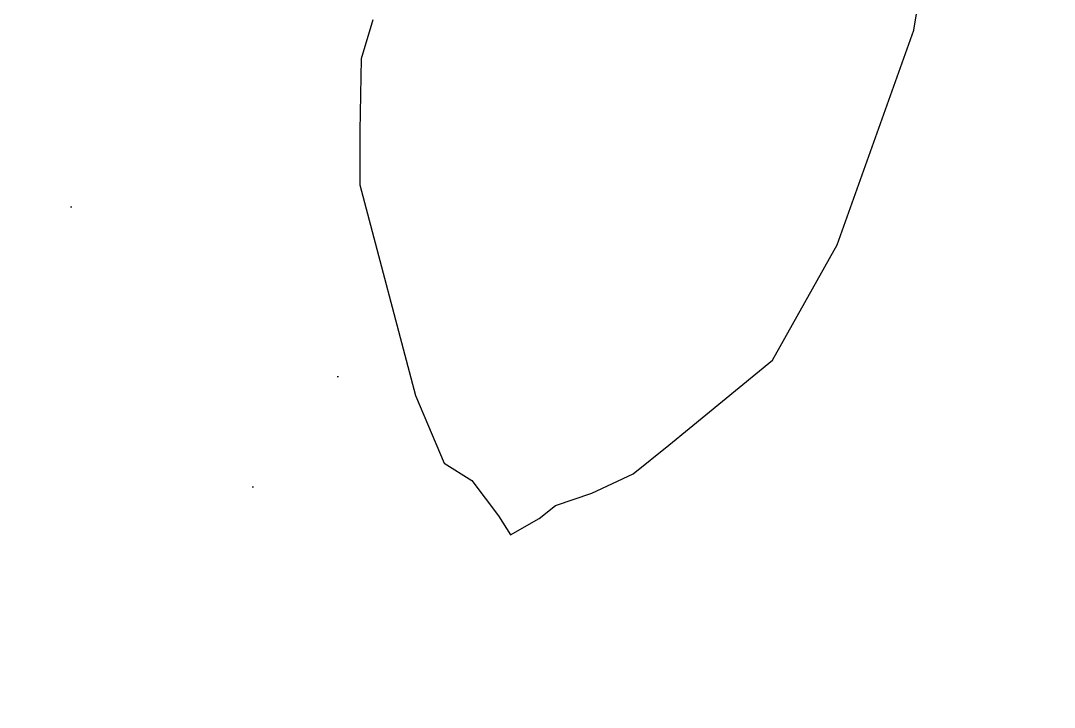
# Model space of a CAD drawing. Header units: millimetres. Extents: x 604785 to 1211550, y 1310998 to 2622648.
# Drawn here: x 605115.9517 to 605116.357, y 1311075.5444 to 1311075.8138 of the extents above; entities that cross this region are included whole.
import ezdxf

# ---------------------------------------------------------------- set-up
doc = ezdxf.new("R2010")
doc.units = ezdxf.units.MM
doc.layers.add('elenarbi-free_blocks', color=7, linetype='Continuous')

# ---------------------------------------------------------------- blocks, each defined once
blk = doc.blocks.new('A$C69433AA9')
at = {"layer": 'elenarbi-free_blocks', "color": 82}
for p, q in [((11.592, 5.326), (11.969, 7.564)), ((5.888, 5.436), (5.767, 5.022)), ((10.786, 3.062), (11.592, 5.326)), ((5.767, 5.022), (5.75, 4.263)), ((5.75, 4.263), (5.75, 3.694)), ((5.75, 3.694), (6.339, 1.471)), ((10.101, 1.843), (10.786, 3.062)), ((9.225, 1.121), (10.101, 1.843)), ((6.339, 1.471), (6.642, 0.756)), ((9.01, 0.948), (9.225, 1.121)), ((8.634, 0.644), (9.01, 0.948)), ((6.642, 0.756), (6.933, 0.575)), ((6.933, 0.575), (7.212, 0.2)), ((8.198, 0.441), (8.634, 0.644)), ((7.816, 0.31), (8.198, 0.441)), ((7.643, 0.173), (7.816, 0.31)), ((7.212, 0.2), (7.339, 0)), ((7.339, 0), (7.643, 0.173))]:
    blk.add_line(p, q, dxfattribs=at)

msp = doc.modelspace()

# ---------------------------------------------------------------- hatches: boundary and pattern name
h = msp.add_hatch()
h.set_pattern_fill('AR-SAND', color=83, scale=0.247914, style=0)
h.set_pattern_definition([(37.5, (443696.9102, 1001407.98424), (-0.01561694993, 0.4776870328), [0, -0.37682963097, 0, -0.42145419254, 0, -0.4028606252]), (7.5, (443696.9102, 1001407.98424), (0.4387528308, 0.6996501713), [0, -0.20328966934, 0, -0.33964249634, 0, -0.13015497122]), (327.5, (443696.60527, 1001407.98424), (0.7720400846, 0.0014029599), [0, -0.12395711545, 0, -0.44624561563, 0, -0.58259844262]), (317.5, (443696.6053, 1001407.98424), (0.7452615652, 0.2175882627), [0, -0.06197855773, 0, -0.29253879247, 0, -0.3346842117])])
h.paths.add_polyline_path([(605118.40976, 1311075.81345), (605112.49927, 1311075.81345), (605112.49927, 1311075.11056), (605118.40976, 1311075.11056)])

# ---------------------------------------------------------------- block references
at = {"xscale": 0.03718713462861212, "yscale": 0.03718713462861212, "zscale": 0.03718713462861212}
msp.add_blockref('A$C69433AA9', (605115.87081, 1311075.61208), dxfattribs=at)

doc.saveas('drawing.dxf')
